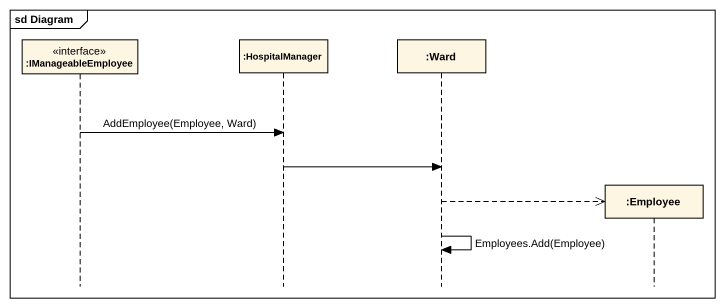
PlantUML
@startuml
mainframe sd Diagram
hide footbox
participant ":IManageableEmployee" as IManageableEmployee <<interface>>
participant ":HospitalManager" as HospitalManager
participant ":Ward" as Ward
participant ":Employee" as Employee

IManageableEmployee -> HospitalManager : AddEmployee(Employee, Ward)
HospitalManager -> Ward
Ward -->> Employee **
Ward -> Ward : Employees.Add(Employee)
@enduml
